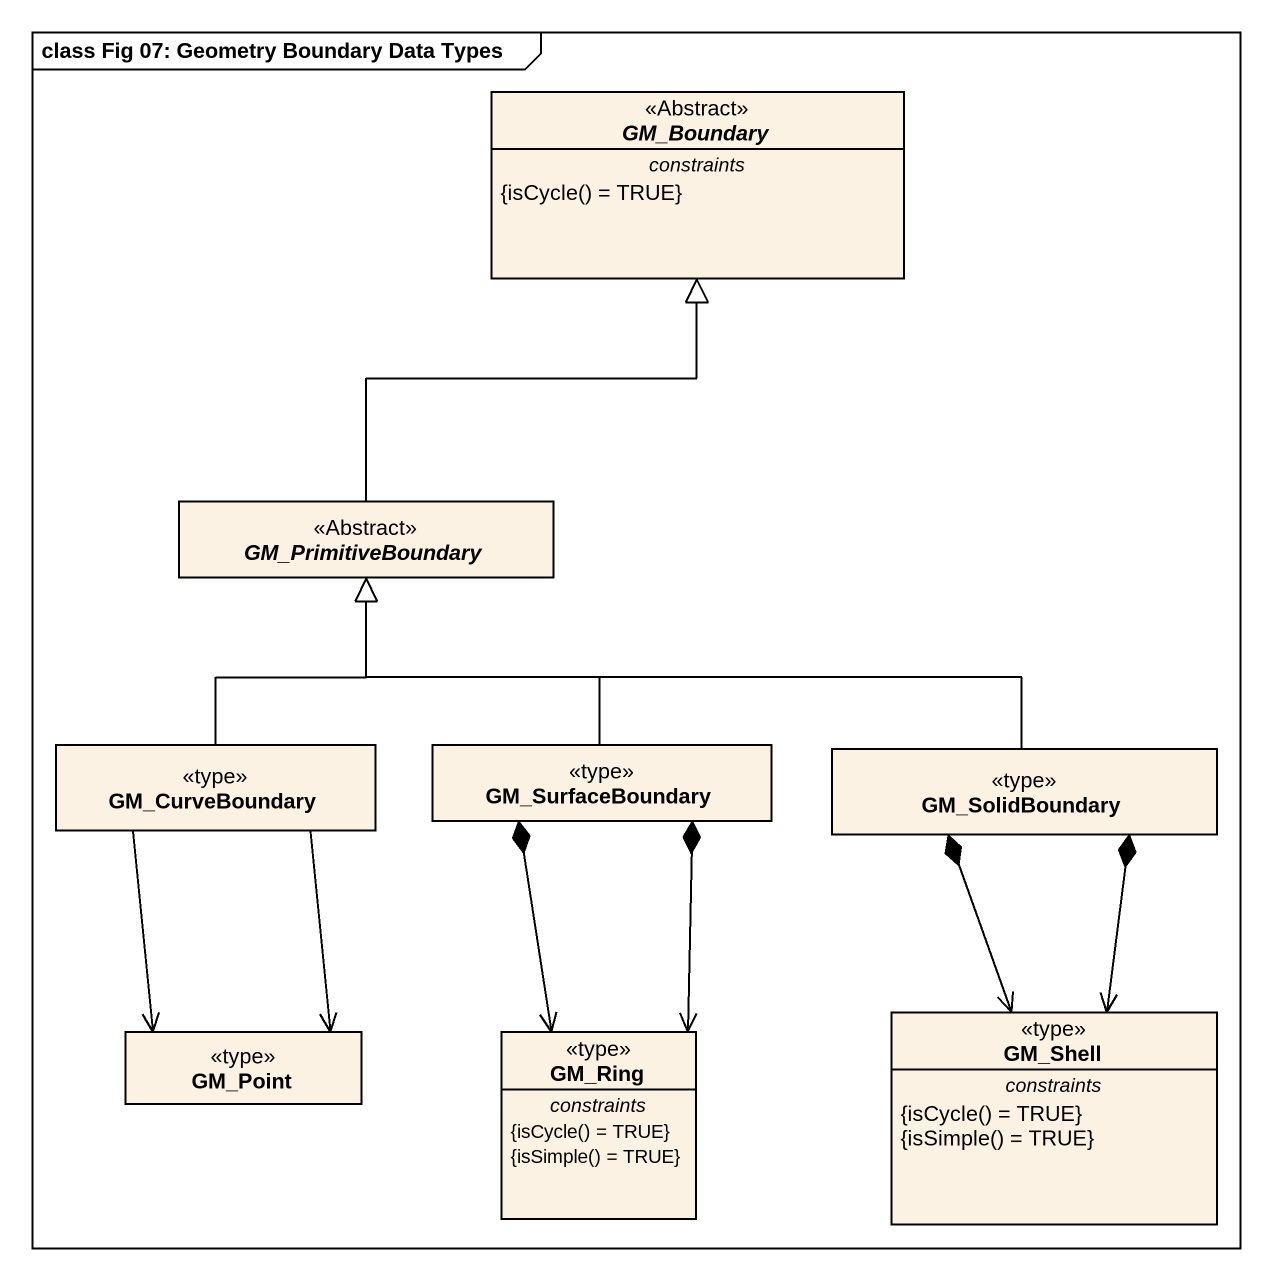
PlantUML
@startuml
mainframe class Fig 07: Geometry Boundary Data Types
hide circle
hide empty members
abstract class GM_Boundary <<Abstract>> {
  -- constraints --
  {field} {isCycle() = TRUE}
}
abstract class GM_PrimitiveBoundary <<Abstract>>
class GM_CurveBoundary <<type>>
class GM_SurfaceBoundary <<type>>
class GM_SolidBoundary <<type>>
class GM_Shell <<type>> {
  -- constraints --
  {field} {isCycle() = TRUE}
  {field} {isSimple() = TRUE}
}
class GM_Point <<type>>
class GM_Ring <<type>> {
  -- constraints --
  {field} {isCycle() = TRUE}
  {field} {isSimple() = TRUE}
}
GM_PrimitiveBoundary -up-|> GM_Boundary
GM_CurveBoundary -up-|> GM_PrimitiveBoundary
GM_CurveBoundary --> GM_Point
GM_CurveBoundary --> GM_Point
GM_SurfaceBoundary -up-|> GM_PrimitiveBoundary
GM_SurfaceBoundary *--> GM_Ring
GM_SurfaceBoundary *--> GM_Ring
GM_SolidBoundary -left-|> GM_PrimitiveBoundary
GM_SolidBoundary *--> GM_Shell
GM_SolidBoundary *--> GM_Shell
@enduml
